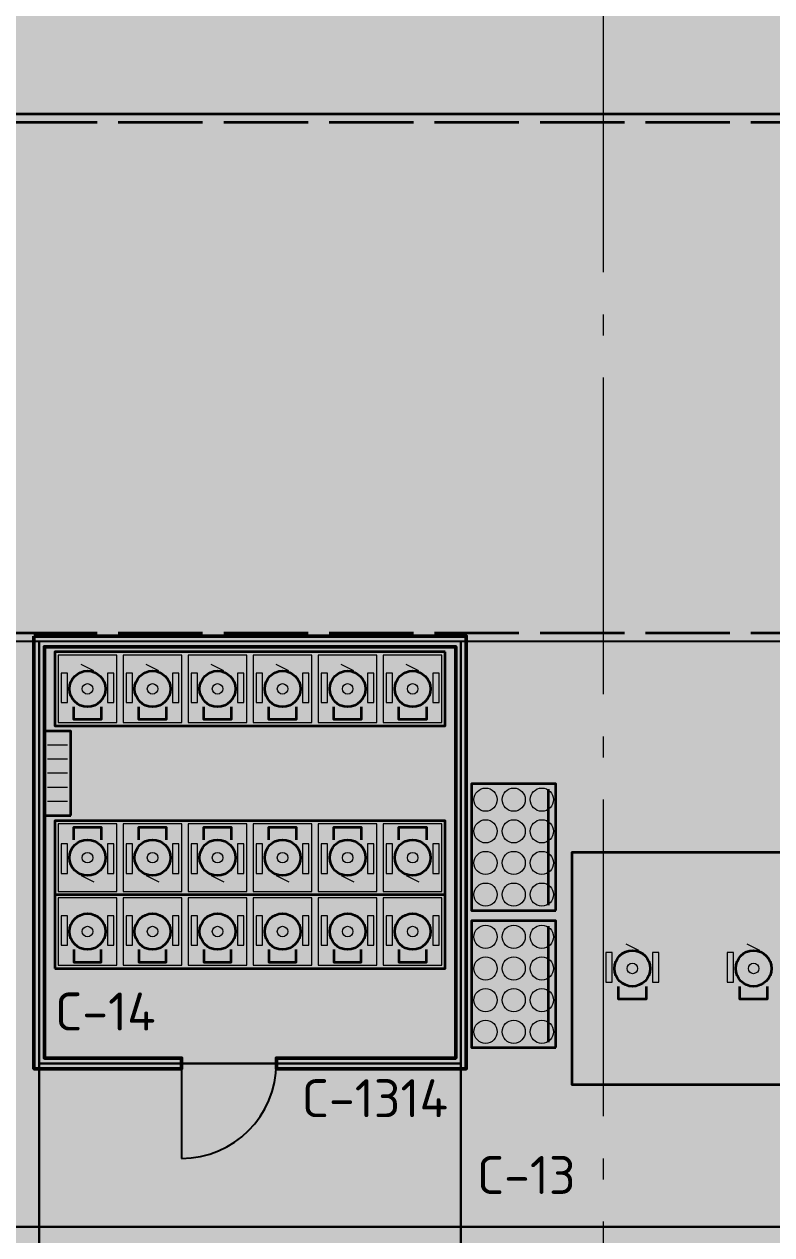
# Model space of a CAD drawing. Header units: millimetres. Extents: x 0 to 1189, y 0 to 841.
# Drawn here: x 372.5 to 408, y 423.9 to 481.2 of the extents above; entities that cross this region are included whole.
import ezdxf
from ezdxf.enums import TextEntityAlignment as Align

# ---------------------------------------------------------------- set-up
doc = ezdxf.new("R2010")
doc.units = ezdxf.units.MM
doc.linetypes.add('IRAM-E-TRAZOS', pattern=[5, 4, -1])
doc.linetypes.add('IRAM-F-TRAZO-PUNTO', pattern=[20, 15, -2, 1, -2])
for name, color, linetype, lineweight in [('A-ABERTURA', 7, 'CONTINUOUS', 25), ('A-COLUMNA', 7, 'CONTINUOUS', 50), ('A-EJE', 1, 'IRAM-F-TRAZO-PUNTO', 18), ('A-EQUIPO-FINO', 8, 'CONTINUOUS', 13), ('A-EQUIPO-RELLENO', 9, 'CONTINUOUS', 13), ('A-RELLENO', 9, 'CONTINUOUS', 13), ('A-SECTOR', 1, 'CONTINUOUS', 25), ('A-SECTOR-TXT', 1, 'CONTINUOUS', 25), ('A-TABIQUE', 7, 'CONTINUOUS', 50)]:
    doc.layers.add(name, color=color, linetype=linetype, lineweight=lineweight)
for name, color, linetype, lineweight, true_color in [('A-DEFENSA', 2, 'CONTINUOUS', 35, 0xe6b400), ('A-DEM-AM', 2, 'CONTINUOUS', 35, 0xd7a500), ('A-EQUIPO', 30, 'CONTINUOUS', 35, 0xe67800), ('A-PASILLO', 2, 'IRAM-E-TRAZOS', 35, 0xd7a500), ('A-SENDA', 2, 'CONTINUOUS', 25, 0xd7a500)]:
    doc.layers.add(name, color=color, linetype=linetype, lineweight=lineweight, true_color=true_color)
doc.styles.add('ISO3098', font='isocpeur.ttf')

msp = doc.modelspace()

# ---------------------------------------------------------------- hatches: boundary and pattern name
at = {"layer": 'A-COLUMNA', "true_color": 0x000000}
h = msp.add_hatch(color=7, dxfattribs=at)
h.dxf.hatch_style = 1
h.paths.add_polyline_path([(399, 476), (401, 476), (401, 478), (399, 478)])
at = {"layer": 'A-EQUIPO-RELLENO', "true_color": 0x969ba0}
h = msp.add_hatch(color=7, dxfattribs=at)
h.dxf.hatch_style = 1
h.paths.add_polyline_path([(374.592, 450.5), (374.292, 450.5), (374.292, 449.1), (374.592, 449.1)])
at = {"layer": 'A-EQUIPO-RELLENO', "true_color": 0xf0786e}
h = msp.add_hatch(color=7, dxfattribs=at)
h.dxf.hatch_style = 1
h.paths.add_polyline_path([(374.692, 449.75), (374.721, 449.53), (374.806, 449.325), (374.941, 449.149), (375.117, 449.014), (375.322, 448.929), (375.542, 448.9), (375.762, 448.929), (375.967, 449.014), (376.143, 449.149), (376.278, 449.325), (376.363, 449.53), (376.392, 449.75), (376.363, 449.97), (376.278, 450.175), (376.143, 450.351), (375.967, 450.486), (375.762, 450.571), (375.542, 450.6), (375.322, 450.571), (375.117, 450.486), (374.941, 450.351), (374.806, 450.175), (374.721, 449.97)])
at = {"layer": 'A-EQUIPO-RELLENO', "true_color": 0x969ba0}
h = msp.add_hatch(color=7, dxfattribs=at)
h.dxf.hatch_style = 1
h.paths.add_polyline_path([(376.792, 450.5), (376.492, 450.5), (376.492, 449.1), (376.792, 449.1)])
h = msp.add_hatch(color=7, dxfattribs=at)
h.dxf.hatch_style = 1
h.paths.add_polyline_path([(377.675, 450.5), (377.375, 450.5), (377.375, 449.1), (377.675, 449.1)])
at = {"layer": 'A-EQUIPO-RELLENO', "true_color": 0xf0786e}
h = msp.add_hatch(color=7, dxfattribs=at)
h.dxf.hatch_style = 1
h.paths.add_polyline_path([(377.775, 449.75), (377.804, 449.53), (377.889, 449.325), (378.024, 449.149), (378.2, 449.014), (378.405, 448.929), (378.625, 448.9), (378.845, 448.929), (379.05, 449.014), (379.226, 449.149), (379.361, 449.325), (379.446, 449.53), (379.475, 449.75), (379.446, 449.97), (379.361, 450.175), (379.226, 450.351), (379.05, 450.486), (378.845, 450.571), (378.625, 450.6), (378.405, 450.571), (378.2, 450.486), (378.024, 450.351), (377.889, 450.175), (377.804, 449.97)])
at = {"layer": 'A-EQUIPO-RELLENO', "true_color": 0x969ba0}
h = msp.add_hatch(color=7, dxfattribs=at)
h.dxf.hatch_style = 1
h.paths.add_polyline_path([(379.875, 450.5), (379.575, 450.5), (379.575, 449.1), (379.875, 449.1)])
h = msp.add_hatch(color=7, dxfattribs=at)
h.dxf.hatch_style = 1
h.paths.add_polyline_path([(380.758, 450.5), (380.458, 450.5), (380.458, 449.1), (380.758, 449.1)])
at = {"layer": 'A-EQUIPO-RELLENO', "true_color": 0xf0786e}
h = msp.add_hatch(color=7, dxfattribs=at)
h.dxf.hatch_style = 1
h.paths.add_polyline_path([(380.858, 449.75), (380.887, 449.53), (380.972, 449.325), (381.107, 449.149), (381.283, 449.014), (381.488, 448.929), (381.708, 448.9), (381.928, 448.929), (382.133, 449.014), (382.309, 449.149), (382.444, 449.325), (382.529, 449.53), (382.558, 449.75), (382.529, 449.97), (382.444, 450.175), (382.309, 450.351), (382.133, 450.486), (381.928, 450.571), (381.708, 450.6), (381.488, 450.571), (381.283, 450.486), (381.107, 450.351), (380.972, 450.175), (380.887, 449.97)])
at = {"layer": 'A-EQUIPO-RELLENO', "true_color": 0x969ba0}
h = msp.add_hatch(color=7, dxfattribs=at)
h.dxf.hatch_style = 1
h.paths.add_polyline_path([(382.958, 450.5), (382.658, 450.5), (382.658, 449.1), (382.958, 449.1)])
h = msp.add_hatch(color=7, dxfattribs=at)
h.dxf.hatch_style = 1
h.paths.add_polyline_path([(383.842, 450.5), (383.542, 450.5), (383.542, 449.1), (383.842, 449.1)])
at = {"layer": 'A-EQUIPO-RELLENO', "true_color": 0xf0786e}
h = msp.add_hatch(color=7, dxfattribs=at)
h.dxf.hatch_style = 1
h.paths.add_polyline_path([(383.942, 449.75), (383.971, 449.53), (384.056, 449.325), (384.191, 449.149), (384.367, 449.014), (384.572, 448.929), (384.792, 448.9), (385.012, 448.929), (385.217, 449.014), (385.393, 449.149), (385.528, 449.325), (385.613, 449.53), (385.642, 449.75), (385.613, 449.97), (385.528, 450.175), (385.393, 450.351), (385.217, 450.486), (385.012, 450.571), (384.792, 450.6), (384.572, 450.571), (384.367, 450.486), (384.191, 450.351), (384.056, 450.175), (383.971, 449.97)])
at = {"layer": 'A-EQUIPO-RELLENO', "true_color": 0x969ba0}
h = msp.add_hatch(color=7, dxfattribs=at)
h.dxf.hatch_style = 1
h.paths.add_polyline_path([(386.042, 450.5), (385.742, 450.5), (385.742, 449.1), (386.042, 449.1)])
h = msp.add_hatch(color=7, dxfattribs=at)
h.dxf.hatch_style = 1
h.paths.add_polyline_path([(386.925, 450.5), (386.625, 450.5), (386.625, 449.1), (386.925, 449.1)])
at = {"layer": 'A-EQUIPO-RELLENO', "true_color": 0xf0786e}
h = msp.add_hatch(color=7, dxfattribs=at)
h.dxf.hatch_style = 1
h.paths.add_polyline_path([(387.025, 449.75), (387.054, 449.53), (387.139, 449.325), (387.274, 449.149), (387.45, 449.014), (387.655, 448.929), (387.875, 448.9), (388.095, 448.929), (388.3, 449.014), (388.476, 449.149), (388.611, 449.325), (388.696, 449.53), (388.725, 449.75), (388.696, 449.97), (388.611, 450.175), (388.476, 450.351), (388.3, 450.486), (388.095, 450.571), (387.875, 450.6), (387.655, 450.571), (387.45, 450.486), (387.274, 450.351), (387.139, 450.175), (387.054, 449.97)])
at = {"layer": 'A-EQUIPO-RELLENO', "true_color": 0x969ba0}
h = msp.add_hatch(color=7, dxfattribs=at)
h.dxf.hatch_style = 1
h.paths.add_polyline_path([(389.125, 450.5), (388.825, 450.5), (388.825, 449.1), (389.125, 449.1)])
h = msp.add_hatch(color=7, dxfattribs=at)
h.dxf.hatch_style = 1
h.paths.add_polyline_path([(390.008, 450.5), (389.708, 450.5), (389.708, 449.1), (390.008, 449.1)])
at = {"layer": 'A-EQUIPO-RELLENO', "true_color": 0xf0786e}
h = msp.add_hatch(color=7, dxfattribs=at)
h.dxf.hatch_style = 1
h.paths.add_polyline_path([(390.108, 449.75), (390.137, 449.53), (390.222, 449.325), (390.357, 449.149), (390.533, 449.014), (390.738, 448.929), (390.958, 448.9), (391.178, 448.929), (391.383, 449.014), (391.559, 449.149), (391.694, 449.325), (391.779, 449.53), (391.808, 449.75), (391.779, 449.97), (391.694, 450.175), (391.559, 450.351), (391.383, 450.486), (391.178, 450.571), (390.958, 450.6), (390.738, 450.571), (390.533, 450.486), (390.357, 450.351), (390.222, 450.175), (390.137, 449.97)])
at = {"layer": 'A-EQUIPO-RELLENO', "true_color": 0x969ba0}
h = msp.add_hatch(color=7, dxfattribs=at)
h.dxf.hatch_style = 1
h.paths.add_polyline_path([(392.208, 450.5), (391.908, 450.5), (391.908, 449.1), (392.208, 449.1)])
at = {"layer": 'A-EQUIPO-RELLENO', "true_color": 0xffffff}
h = msp.add_hatch(color=7, dxfattribs=at)
h.dxf.hatch_style = 1
h.paths.add_polyline_path([(374.75, 443.75), (374.75, 447.75), (373.5, 447.75), (373.5, 443.75)])
at = {"layer": 'A-EQUIPO-RELLENO', "true_color": 0xecece4}
h = msp.add_hatch(color=7, dxfattribs=at)
h.dxf.hatch_style = 1
h.paths.add_polyline_path([(397.75, 439.25), (397.75, 445.25), (393.75, 445.25), (393.75, 439.25)])
at = {"layer": 'A-EQUIPO-RELLENO', "true_color": 0x96b4d2}
h = msp.add_hatch(color=7, dxfattribs=at)
h.dxf.hatch_style = 1
h.paths.add_polyline_path([(394.417, 445.05), (394.274, 445.031), (394.142, 444.976), (394.028, 444.889), (393.94, 444.775), (393.885, 444.642), (393.867, 444.5), (393.885, 444.358), (393.94, 444.225), (394.028, 444.111), (394.142, 444.024), (394.274, 443.969), (394.417, 443.95), (394.559, 443.969), (394.692, 444.024), (394.806, 444.111), (394.893, 444.225), (394.948, 444.358), (394.967, 444.5), (394.948, 444.642), (394.893, 444.775), (394.806, 444.889), (394.692, 444.976), (394.559, 445.031)])
h = msp.add_hatch(color=7, dxfattribs=at)
h.dxf.hatch_style = 1
h.paths.add_polyline_path([(395.75, 445.05), (395.608, 445.031), (395.475, 444.976), (395.361, 444.889), (395.274, 444.775), (395.219, 444.642), (395.2, 444.5), (395.219, 444.358), (395.274, 444.225), (395.361, 444.111), (395.475, 444.024), (395.608, 443.969), (395.75, 443.95), (395.892, 443.969), (396.025, 444.024), (396.139, 444.111), (396.226, 444.225), (396.281, 444.358), (396.3, 444.5), (396.281, 444.642), (396.226, 444.775), (396.139, 444.889), (396.025, 444.976), (395.892, 445.031)])
h = msp.add_hatch(color=7, dxfattribs=at)
h.dxf.hatch_style = 1
h.paths.add_polyline_path([(397.083, 445.05), (396.941, 445.031), (396.808, 444.976), (396.694, 444.889), (396.607, 444.775), (396.552, 444.642), (396.533, 444.5), (396.552, 444.358), (396.607, 444.225), (396.694, 444.111), (396.808, 444.024), (396.941, 443.969), (397.083, 443.95), (397.226, 443.969), (397.358, 444.024), (397.472, 444.111), (397.56, 444.225), (397.615, 444.358), (397.633, 444.5), (397.615, 444.642), (397.56, 444.775), (397.472, 444.889), (397.358, 444.976), (397.226, 445.031)])
h = msp.add_hatch(color=7, dxfattribs=at)
h.dxf.hatch_style = 1
h.paths.add_polyline_path([(394.417, 443.55), (394.274, 443.531), (394.142, 443.476), (394.028, 443.389), (393.94, 443.275), (393.885, 443.142), (393.867, 443), (393.885, 442.858), (393.94, 442.725), (394.028, 442.611), (394.142, 442.524), (394.274, 442.469), (394.417, 442.45), (394.559, 442.469), (394.692, 442.524), (394.806, 442.611), (394.893, 442.725), (394.948, 442.858), (394.967, 443), (394.948, 443.142), (394.893, 443.275), (394.806, 443.389), (394.692, 443.476), (394.559, 443.531)])
h = msp.add_hatch(color=7, dxfattribs=at)
h.dxf.hatch_style = 1
h.paths.add_polyline_path([(395.75, 443.55), (395.608, 443.531), (395.475, 443.476), (395.361, 443.389), (395.274, 443.275), (395.219, 443.142), (395.2, 443), (395.219, 442.858), (395.274, 442.725), (395.361, 442.611), (395.475, 442.524), (395.608, 442.469), (395.75, 442.45), (395.892, 442.469), (396.025, 442.524), (396.139, 442.611), (396.226, 442.725), (396.281, 442.858), (396.3, 443), (396.281, 443.142), (396.226, 443.275), (396.139, 443.389), (396.025, 443.476), (395.892, 443.531)])
h = msp.add_hatch(color=7, dxfattribs=at)
h.dxf.hatch_style = 1
h.paths.add_polyline_path([(397.083, 443.55), (396.941, 443.531), (396.808, 443.476), (396.694, 443.389), (396.607, 443.275), (396.552, 443.142), (396.533, 443), (396.552, 442.858), (396.607, 442.725), (396.694, 442.611), (396.808, 442.524), (396.941, 442.469), (397.083, 442.45), (397.226, 442.469), (397.358, 442.524), (397.472, 442.611), (397.56, 442.725), (397.615, 442.858), (397.633, 443), (397.615, 443.142), (397.56, 443.275), (397.472, 443.389), (397.358, 443.476), (397.226, 443.531)])
at = {"layer": 'A-EQUIPO-RELLENO', "true_color": 0x969ba0}
h = msp.add_hatch(color=7, dxfattribs=at)
h.dxf.hatch_style = 1
h.paths.add_polyline_path([(374.292, 441), (374.592, 441), (374.592, 442.4), (374.292, 442.4)])
at = {"layer": 'A-EQUIPO-RELLENO', "true_color": 0xf0786e}
h = msp.add_hatch(color=7, dxfattribs=at)
h.dxf.hatch_style = 1
h.paths.add_polyline_path([(376.392, 441.75), (376.363, 441.97), (376.278, 442.175), (376.143, 442.351), (375.967, 442.486), (375.762, 442.571), (375.542, 442.6), (375.322, 442.571), (375.117, 442.486), (374.941, 442.351), (374.806, 442.175), (374.721, 441.97), (374.692, 441.75), (374.721, 441.53), (374.806, 441.325), (374.941, 441.149), (375.117, 441.014), (375.322, 440.929), (375.542, 440.9), (375.762, 440.929), (375.967, 441.014), (376.143, 441.149), (376.278, 441.325), (376.363, 441.53)])
at = {"layer": 'A-EQUIPO-RELLENO', "true_color": 0x969ba0}
h = msp.add_hatch(color=7, dxfattribs=at)
h.dxf.hatch_style = 1
h.paths.add_polyline_path([(376.492, 441), (376.792, 441), (376.792, 442.4), (376.492, 442.4)])
h = msp.add_hatch(color=7, dxfattribs=at)
h.dxf.hatch_style = 1
h.paths.add_polyline_path([(377.375, 441), (377.675, 441), (377.675, 442.4), (377.375, 442.4)])
at = {"layer": 'A-EQUIPO-RELLENO', "true_color": 0xf0786e}
h = msp.add_hatch(color=7, dxfattribs=at)
h.dxf.hatch_style = 1
h.paths.add_polyline_path([(379.475, 441.75), (379.446, 441.97), (379.361, 442.175), (379.226, 442.351), (379.05, 442.486), (378.845, 442.571), (378.625, 442.6), (378.405, 442.571), (378.2, 442.486), (378.024, 442.351), (377.889, 442.175), (377.804, 441.97), (377.775, 441.75), (377.804, 441.53), (377.889, 441.325), (378.024, 441.149), (378.2, 441.014), (378.405, 440.929), (378.625, 440.9), (378.845, 440.929), (379.05, 441.014), (379.226, 441.149), (379.361, 441.325), (379.446, 441.53)])
at = {"layer": 'A-EQUIPO-RELLENO', "true_color": 0x969ba0}
h = msp.add_hatch(color=7, dxfattribs=at)
h.dxf.hatch_style = 1
h.paths.add_polyline_path([(379.575, 441), (379.875, 441), (379.875, 442.4), (379.575, 442.4)])
h = msp.add_hatch(color=7, dxfattribs=at)
h.dxf.hatch_style = 1
h.paths.add_polyline_path([(380.458, 441), (380.758, 441), (380.758, 442.4), (380.458, 442.4)])
at = {"layer": 'A-EQUIPO-RELLENO', "true_color": 0xf0786e}
h = msp.add_hatch(color=7, dxfattribs=at)
h.dxf.hatch_style = 1
h.paths.add_polyline_path([(382.558, 441.75), (382.529, 441.97), (382.444, 442.175), (382.309, 442.351), (382.133, 442.486), (381.928, 442.571), (381.708, 442.6), (381.488, 442.571), (381.283, 442.486), (381.107, 442.351), (380.972, 442.175), (380.887, 441.97), (380.858, 441.75), (380.887, 441.53), (380.972, 441.325), (381.107, 441.149), (381.283, 441.014), (381.488, 440.929), (381.708, 440.9), (381.928, 440.929), (382.133, 441.014), (382.309, 441.149), (382.444, 441.325), (382.529, 441.53)])
at = {"layer": 'A-EQUIPO-RELLENO', "true_color": 0x969ba0}
h = msp.add_hatch(color=7, dxfattribs=at)
h.dxf.hatch_style = 1
h.paths.add_polyline_path([(382.658, 441), (382.958, 441), (382.958, 442.4), (382.658, 442.4)])
h = msp.add_hatch(color=7, dxfattribs=at)
h.dxf.hatch_style = 1
h.paths.add_polyline_path([(383.542, 441), (383.842, 441), (383.842, 442.4), (383.542, 442.4)])
at = {"layer": 'A-EQUIPO-RELLENO', "true_color": 0xf0786e}
h = msp.add_hatch(color=7, dxfattribs=at)
h.dxf.hatch_style = 1
h.paths.add_polyline_path([(385.642, 441.75), (385.613, 441.97), (385.528, 442.175), (385.393, 442.351), (385.217, 442.486), (385.012, 442.571), (384.792, 442.6), (384.572, 442.571), (384.367, 442.486), (384.191, 442.351), (384.056, 442.175), (383.971, 441.97), (383.942, 441.75), (383.971, 441.53), (384.056, 441.325), (384.191, 441.149), (384.367, 441.014), (384.572, 440.929), (384.792, 440.9), (385.012, 440.929), (385.217, 441.014), (385.393, 441.149), (385.528, 441.325), (385.613, 441.53)])
at = {"layer": 'A-EQUIPO-RELLENO', "true_color": 0x969ba0}
h = msp.add_hatch(color=7, dxfattribs=at)
h.dxf.hatch_style = 1
h.paths.add_polyline_path([(385.742, 441), (386.042, 441), (386.042, 442.4), (385.742, 442.4)])
h = msp.add_hatch(color=7, dxfattribs=at)
h.dxf.hatch_style = 1
h.paths.add_polyline_path([(386.625, 441), (386.925, 441), (386.925, 442.4), (386.625, 442.4)])
at = {"layer": 'A-EQUIPO-RELLENO', "true_color": 0xf0786e}
h = msp.add_hatch(color=7, dxfattribs=at)
h.dxf.hatch_style = 1
h.paths.add_polyline_path([(388.725, 441.75), (388.696, 441.97), (388.611, 442.175), (388.476, 442.351), (388.3, 442.486), (388.095, 442.571), (387.875, 442.6), (387.655, 442.571), (387.45, 442.486), (387.274, 442.351), (387.139, 442.175), (387.054, 441.97), (387.025, 441.75), (387.054, 441.53), (387.139, 441.325), (387.274, 441.149), (387.45, 441.014), (387.655, 440.929), (387.875, 440.9), (388.095, 440.929), (388.3, 441.014), (388.476, 441.149), (388.611, 441.325), (388.696, 441.53)])
at = {"layer": 'A-EQUIPO-RELLENO', "true_color": 0x969ba0}
h = msp.add_hatch(color=7, dxfattribs=at)
h.dxf.hatch_style = 1
h.paths.add_polyline_path([(388.825, 441), (389.125, 441), (389.125, 442.4), (388.825, 442.4)])
h = msp.add_hatch(color=7, dxfattribs=at)
h.dxf.hatch_style = 1
h.paths.add_polyline_path([(389.708, 441), (390.008, 441), (390.008, 442.4), (389.708, 442.4)])
at = {"layer": 'A-EQUIPO-RELLENO', "true_color": 0xf0786e}
h = msp.add_hatch(color=7, dxfattribs=at)
h.dxf.hatch_style = 1
h.paths.add_polyline_path([(391.808, 441.75), (391.779, 441.97), (391.694, 442.175), (391.559, 442.351), (391.383, 442.486), (391.178, 442.571), (390.958, 442.6), (390.738, 442.571), (390.533, 442.486), (390.357, 442.351), (390.222, 442.175), (390.137, 441.97), (390.108, 441.75), (390.137, 441.53), (390.222, 441.325), (390.357, 441.149), (390.533, 441.014), (390.738, 440.929), (390.958, 440.9), (391.178, 440.929), (391.383, 441.014), (391.559, 441.149), (391.694, 441.325), (391.779, 441.53)])
at = {"layer": 'A-EQUIPO-RELLENO', "true_color": 0x969ba0}
h = msp.add_hatch(color=7, dxfattribs=at)
h.dxf.hatch_style = 1
h.paths.add_polyline_path([(391.908, 441), (392.208, 441), (392.208, 442.4), (391.908, 442.4)])
at = {"layer": 'A-EQUIPO-RELLENO', "true_color": 0x96b4d2}
h = msp.add_hatch(color=7, dxfattribs=at)
h.dxf.hatch_style = 1
h.paths.add_polyline_path([(394.417, 442.05), (394.274, 442.031), (394.142, 441.976), (394.028, 441.889), (393.94, 441.775), (393.885, 441.642), (393.867, 441.5), (393.885, 441.358), (393.94, 441.225), (394.028, 441.111), (394.142, 441.024), (394.274, 440.969), (394.417, 440.95), (394.559, 440.969), (394.692, 441.024), (394.806, 441.111), (394.893, 441.225), (394.948, 441.358), (394.967, 441.5), (394.948, 441.642), (394.893, 441.775), (394.806, 441.889), (394.692, 441.976), (394.559, 442.031)])
h = msp.add_hatch(color=7, dxfattribs=at)
h.dxf.hatch_style = 1
h.paths.add_polyline_path([(395.75, 442.05), (395.608, 442.031), (395.475, 441.976), (395.361, 441.889), (395.274, 441.775), (395.219, 441.642), (395.2, 441.5), (395.219, 441.358), (395.274, 441.225), (395.361, 441.111), (395.475, 441.024), (395.608, 440.969), (395.75, 440.95), (395.892, 440.969), (396.025, 441.024), (396.139, 441.111), (396.226, 441.225), (396.281, 441.358), (396.3, 441.5), (396.281, 441.642), (396.226, 441.775), (396.139, 441.889), (396.025, 441.976), (395.892, 442.031)])
h = msp.add_hatch(color=7, dxfattribs=at)
h.dxf.hatch_style = 1
h.paths.add_polyline_path([(397.083, 442.05), (396.941, 442.031), (396.808, 441.976), (396.694, 441.889), (396.607, 441.775), (396.552, 441.642), (396.533, 441.5), (396.552, 441.358), (396.607, 441.225), (396.694, 441.111), (396.808, 441.024), (396.941, 440.969), (397.083, 440.95), (397.226, 440.969), (397.358, 441.024), (397.472, 441.111), (397.56, 441.225), (397.615, 441.358), (397.633, 441.5), (397.615, 441.642), (397.56, 441.775), (397.472, 441.889), (397.358, 441.976), (397.226, 442.031)])
h = msp.add_hatch(color=7, dxfattribs=at)
h.dxf.hatch_style = 1
h.paths.add_polyline_path([(394.417, 440.55), (394.274, 440.531), (394.142, 440.476), (394.028, 440.389), (393.94, 440.275), (393.885, 440.142), (393.867, 440), (393.885, 439.858), (393.94, 439.725), (394.028, 439.611), (394.142, 439.524), (394.274, 439.469), (394.417, 439.45), (394.559, 439.469), (394.692, 439.524), (394.806, 439.611), (394.893, 439.725), (394.948, 439.858), (394.967, 440), (394.948, 440.142), (394.893, 440.275), (394.806, 440.389), (394.692, 440.476), (394.559, 440.531)])
h = msp.add_hatch(color=7, dxfattribs=at)
h.dxf.hatch_style = 1
h.paths.add_polyline_path([(395.75, 440.55), (395.608, 440.531), (395.475, 440.476), (395.361, 440.389), (395.274, 440.275), (395.219, 440.142), (395.2, 440), (395.219, 439.858), (395.274, 439.725), (395.361, 439.611), (395.475, 439.524), (395.608, 439.469), (395.75, 439.45), (395.892, 439.469), (396.025, 439.524), (396.139, 439.611), (396.226, 439.725), (396.281, 439.858), (396.3, 440), (396.281, 440.142), (396.226, 440.275), (396.139, 440.389), (396.025, 440.476), (395.892, 440.531)])
h = msp.add_hatch(color=7, dxfattribs=at)
h.dxf.hatch_style = 1
h.paths.add_polyline_path([(397.083, 440.55), (396.941, 440.531), (396.808, 440.476), (396.694, 440.389), (396.607, 440.275), (396.552, 440.142), (396.533, 440), (396.552, 439.858), (396.607, 439.725), (396.694, 439.611), (396.808, 439.524), (396.941, 439.469), (397.083, 439.45), (397.226, 439.469), (397.358, 439.524), (397.472, 439.611), (397.56, 439.725), (397.615, 439.858), (397.633, 440), (397.615, 440.142), (397.56, 440.275), (397.472, 440.389), (397.358, 440.476), (397.226, 440.531)])
at = {"layer": 'A-EQUIPO-RELLENO', "true_color": 0x969ba0}
h = msp.add_hatch(color=7, dxfattribs=at)
h.dxf.hatch_style = 1
h.paths.add_polyline_path([(374.292, 437.6), (374.592, 437.6), (374.592, 439), (374.292, 439)])
at = {"layer": 'A-EQUIPO-RELLENO', "true_color": 0xf0786e}
h = msp.add_hatch(color=7, dxfattribs=at)
h.dxf.hatch_style = 1
h.paths.add_polyline_path([(376.392, 438.25), (376.363, 438.47), (376.278, 438.675), (376.143, 438.851), (375.967, 438.986), (375.762, 439.071), (375.542, 439.1), (375.322, 439.071), (375.117, 438.986), (374.941, 438.851), (374.806, 438.675), (374.721, 438.47), (374.692, 438.25), (374.721, 438.03), (374.806, 437.825), (374.941, 437.649), (375.117, 437.514), (375.322, 437.429), (375.542, 437.4), (375.762, 437.429), (375.967, 437.514), (376.143, 437.649), (376.278, 437.825), (376.363, 438.03)])
at = {"layer": 'A-EQUIPO-RELLENO', "true_color": 0x969ba0}
h = msp.add_hatch(color=7, dxfattribs=at)
h.dxf.hatch_style = 1
h.paths.add_polyline_path([(376.492, 437.6), (376.792, 437.6), (376.792, 439), (376.492, 439)])
h = msp.add_hatch(color=7, dxfattribs=at)
h.dxf.hatch_style = 1
h.paths.add_polyline_path([(377.375, 437.6), (377.675, 437.6), (377.675, 439), (377.375, 439)])
at = {"layer": 'A-EQUIPO-RELLENO', "true_color": 0xf0786e}
h = msp.add_hatch(color=7, dxfattribs=at)
h.dxf.hatch_style = 1
h.paths.add_polyline_path([(379.475, 438.25), (379.446, 438.47), (379.361, 438.675), (379.226, 438.851), (379.05, 438.986), (378.845, 439.071), (378.625, 439.1), (378.405, 439.071), (378.2, 438.986), (378.024, 438.851), (377.889, 438.675), (377.804, 438.47), (377.775, 438.25), (377.804, 438.03), (377.889, 437.825), (378.024, 437.649), (378.2, 437.514), (378.405, 437.429), (378.625, 437.4), (378.845, 437.429), (379.05, 437.514), (379.226, 437.649), (379.361, 437.825), (379.446, 438.03)])
at = {"layer": 'A-EQUIPO-RELLENO', "true_color": 0x969ba0}
h = msp.add_hatch(color=7, dxfattribs=at)
h.dxf.hatch_style = 1
h.paths.add_polyline_path([(379.575, 437.6), (379.875, 437.6), (379.875, 439), (379.575, 439)])
h = msp.add_hatch(color=7, dxfattribs=at)
h.dxf.hatch_style = 1
h.paths.add_polyline_path([(380.458, 437.6), (380.758, 437.6), (380.758, 439), (380.458, 439)])
at = {"layer": 'A-EQUIPO-RELLENO', "true_color": 0xf0786e}
h = msp.add_hatch(color=7, dxfattribs=at)
h.dxf.hatch_style = 1
h.paths.add_polyline_path([(382.558, 438.25), (382.529, 438.47), (382.444, 438.675), (382.309, 438.851), (382.133, 438.986), (381.928, 439.071), (381.708, 439.1), (381.488, 439.071), (381.283, 438.986), (381.107, 438.851), (380.972, 438.675), (380.887, 438.47), (380.858, 438.25), (380.887, 438.03), (380.972, 437.825), (381.107, 437.649), (381.283, 437.514), (381.488, 437.429), (381.708, 437.4), (381.928, 437.429), (382.133, 437.514), (382.309, 437.649), (382.444, 437.825), (382.529, 438.03)])
at = {"layer": 'A-EQUIPO-RELLENO', "true_color": 0x969ba0}
h = msp.add_hatch(color=7, dxfattribs=at)
h.dxf.hatch_style = 1
h.paths.add_polyline_path([(382.658, 437.6), (382.958, 437.6), (382.958, 439), (382.658, 439)])
h = msp.add_hatch(color=7, dxfattribs=at)
h.dxf.hatch_style = 1
h.paths.add_polyline_path([(383.542, 437.6), (383.842, 437.6), (383.842, 439), (383.542, 439)])
at = {"layer": 'A-EQUIPO-RELLENO', "true_color": 0xf0786e}
h = msp.add_hatch(color=7, dxfattribs=at)
h.dxf.hatch_style = 1
h.paths.add_polyline_path([(385.642, 438.25), (385.613, 438.47), (385.528, 438.675), (385.393, 438.851), (385.217, 438.986), (385.012, 439.071), (384.792, 439.1), (384.572, 439.071), (384.367, 438.986), (384.191, 438.851), (384.056, 438.675), (383.971, 438.47), (383.942, 438.25), (383.971, 438.03), (384.056, 437.825), (384.191, 437.649), (384.367, 437.514), (384.572, 437.429), (384.792, 437.4), (385.012, 437.429), (385.217, 437.514), (385.393, 437.649), (385.528, 437.825), (385.613, 438.03)])
at = {"layer": 'A-EQUIPO-RELLENO', "true_color": 0x969ba0}
h = msp.add_hatch(color=7, dxfattribs=at)
h.dxf.hatch_style = 1
h.paths.add_polyline_path([(385.742, 437.6), (386.042, 437.6), (386.042, 439), (385.742, 439)])
h = msp.add_hatch(color=7, dxfattribs=at)
h.dxf.hatch_style = 1
h.paths.add_polyline_path([(386.625, 437.6), (386.925, 437.6), (386.925, 439), (386.625, 439)])
at = {"layer": 'A-EQUIPO-RELLENO', "true_color": 0xf0786e}
h = msp.add_hatch(color=7, dxfattribs=at)
h.dxf.hatch_style = 1
h.paths.add_polyline_path([(388.725, 438.25), (388.696, 438.47), (388.611, 438.675), (388.476, 438.851), (388.3, 438.986), (388.095, 439.071), (387.875, 439.1), (387.655, 439.071), (387.45, 438.986), (387.274, 438.851), (387.139, 438.675), (387.054, 438.47), (387.025, 438.25), (387.054, 438.03), (387.139, 437.825), (387.274, 437.649), (387.45, 437.514), (387.655, 437.429), (387.875, 437.4), (388.095, 437.429), (388.3, 437.514), (388.476, 437.649), (388.611, 437.825), (388.696, 438.03)])
at = {"layer": 'A-EQUIPO-RELLENO', "true_color": 0x969ba0}
h = msp.add_hatch(color=7, dxfattribs=at)
h.dxf.hatch_style = 1
h.paths.add_polyline_path([(388.825, 437.6), (389.125, 437.6), (389.125, 439), (388.825, 439)])
h = msp.add_hatch(color=7, dxfattribs=at)
h.dxf.hatch_style = 1
h.paths.add_polyline_path([(389.708, 437.6), (390.008, 437.6), (390.008, 439), (389.708, 439)])
at = {"layer": 'A-EQUIPO-RELLENO', "true_color": 0xf0786e}
h = msp.add_hatch(color=7, dxfattribs=at)
h.dxf.hatch_style = 1
h.paths.add_polyline_path([(391.808, 438.25), (391.779, 438.47), (391.694, 438.675), (391.559, 438.851), (391.383, 438.986), (391.178, 439.071), (390.958, 439.1), (390.738, 439.071), (390.533, 438.986), (390.357, 438.851), (390.222, 438.675), (390.137, 438.47), (390.108, 438.25), (390.137, 438.03), (390.222, 437.825), (390.357, 437.649), (390.533, 437.514), (390.738, 437.429), (390.958, 437.4), (391.178, 437.429), (391.383, 437.514), (391.559, 437.649), (391.694, 437.825), (391.779, 438.03)])
at = {"layer": 'A-EQUIPO-RELLENO', "true_color": 0x969ba0}
h = msp.add_hatch(color=7, dxfattribs=at)
h.dxf.hatch_style = 1
h.paths.add_polyline_path([(391.908, 437.6), (392.208, 437.6), (392.208, 439), (391.908, 439)])
at = {"layer": 'A-EQUIPO-RELLENO', "true_color": 0xecece4}
h = msp.add_hatch(color=7, dxfattribs=at)
h.dxf.hatch_style = 1
h.paths.add_polyline_path([(397.75, 432.75), (397.75, 438.75), (393.75, 438.75), (393.75, 432.75)])
at = {"layer": 'A-EQUIPO-RELLENO', "true_color": 0x96b4d2}
h = msp.add_hatch(color=7, dxfattribs=at)
h.dxf.hatch_style = 1
h.paths.add_polyline_path([(394.417, 438.55), (394.274, 438.531), (394.142, 438.476), (394.028, 438.389), (393.94, 438.275), (393.885, 438.142), (393.867, 438), (393.885, 437.858), (393.94, 437.725), (394.028, 437.611), (394.142, 437.524), (394.274, 437.469), (394.417, 437.45), (394.559, 437.469), (394.692, 437.524), (394.806, 437.611), (394.893, 437.725), (394.948, 437.858), (394.967, 438), (394.948, 438.142), (394.893, 438.275), (394.806, 438.389), (394.692, 438.476), (394.559, 438.531)])
h = msp.add_hatch(color=7, dxfattribs=at)
h.dxf.hatch_style = 1
h.paths.add_polyline_path([(395.75, 438.55), (395.608, 438.531), (395.475, 438.476), (395.361, 438.389), (395.274, 438.275), (395.219, 438.142), (395.2, 438), (395.219, 437.858), (395.274, 437.725), (395.361, 437.611), (395.475, 437.524), (395.608, 437.469), (395.75, 437.45), (395.892, 437.469), (396.025, 437.524), (396.139, 437.611), (396.226, 437.725), (396.281, 437.858), (396.3, 438), (396.281, 438.142), (396.226, 438.275), (396.139, 438.389), (396.025, 438.476), (395.892, 438.531)])
h = msp.add_hatch(color=7, dxfattribs=at)
h.dxf.hatch_style = 1
h.paths.add_polyline_path([(397.083, 438.55), (396.941, 438.531), (396.808, 438.476), (396.694, 438.389), (396.607, 438.275), (396.552, 438.142), (396.533, 438), (396.552, 437.858), (396.607, 437.725), (396.694, 437.611), (396.808, 437.524), (396.941, 437.469), (397.083, 437.45), (397.226, 437.469), (397.358, 437.524), (397.472, 437.611), (397.56, 437.725), (397.615, 437.858), (397.633, 438), (397.615, 438.142), (397.56, 438.275), (397.472, 438.389), (397.358, 438.476), (397.226, 438.531)])
at = {"layer": 'A-EQUIPO-RELLENO', "true_color": 0x969ba0}
h = msp.add_hatch(color=7, dxfattribs=at)
h.dxf.hatch_style = 1
h.paths.add_polyline_path([(400.425, 437.25), (400.125, 437.25), (400.125, 435.85), (400.425, 435.85)])
at = {"layer": 'A-EQUIPO-RELLENO', "true_color": 0xf0786e}
h = msp.add_hatch(color=7, dxfattribs=at)
h.dxf.hatch_style = 1
h.paths.add_polyline_path([(400.525, 436.5), (400.554, 436.28), (400.639, 436.075), (400.774, 435.899), (400.95, 435.764), (401.155, 435.679), (401.375, 435.65), (401.595, 435.679), (401.8, 435.764), (401.976, 435.899), (402.111, 436.075), (402.196, 436.28), (402.225, 436.5), (402.196, 436.72), (402.111, 436.925), (401.976, 437.101), (401.8, 437.236), (401.595, 437.321), (401.375, 437.35), (401.155, 437.321), (400.95, 437.236), (400.774, 437.101), (400.639, 436.925), (400.554, 436.72)])
at = {"layer": 'A-EQUIPO-RELLENO', "true_color": 0x969ba0}
h = msp.add_hatch(color=7, dxfattribs=at)
h.dxf.hatch_style = 1
h.paths.add_polyline_path([(402.625, 437.25), (402.325, 437.25), (402.325, 435.85), (402.625, 435.85)])
h = msp.add_hatch(color=7, dxfattribs=at)
h.dxf.hatch_style = 1
h.paths.add_polyline_path([(406.175, 437.25), (405.875, 437.25), (405.875, 435.85), (406.175, 435.85)])
at = {"layer": 'A-EQUIPO-RELLENO', "true_color": 0xf0786e}
h = msp.add_hatch(color=7, dxfattribs=at)
h.dxf.hatch_style = 1
h.paths.add_polyline_path([(406.275, 436.5), (406.304, 436.28), (406.389, 436.075), (406.524, 435.899), (406.7, 435.764), (406.905, 435.679), (407.125, 435.65), (407.345, 435.679), (407.55, 435.764), (407.726, 435.899), (407.861, 436.075), (407.946, 436.28), (407.975, 436.5), (407.946, 436.72), (407.861, 436.925), (407.726, 437.101), (407.55, 437.236), (407.345, 437.321), (407.125, 437.35), (406.905, 437.321), (406.7, 437.236), (406.524, 437.101), (406.389, 436.925), (406.304, 436.72)])
at = {"layer": 'A-EQUIPO-RELLENO', "true_color": 0x96b4d2}
h = msp.add_hatch(color=7, dxfattribs=at)
h.dxf.hatch_style = 1
h.paths.add_polyline_path([(394.417, 437.05), (394.274, 437.031), (394.142, 436.976), (394.028, 436.889), (393.94, 436.775), (393.885, 436.642), (393.867, 436.5), (393.885, 436.358), (393.94, 436.225), (394.028, 436.111), (394.142, 436.024), (394.274, 435.969), (394.417, 435.95), (394.559, 435.969), (394.692, 436.024), (394.806, 436.111), (394.893, 436.225), (394.948, 436.358), (394.967, 436.5), (394.948, 436.642), (394.893, 436.775), (394.806, 436.889), (394.692, 436.976), (394.559, 437.031)])
h = msp.add_hatch(color=7, dxfattribs=at)
h.dxf.hatch_style = 1
h.paths.add_polyline_path([(395.75, 437.05), (395.608, 437.031), (395.475, 436.976), (395.361, 436.889), (395.274, 436.775), (395.219, 436.642), (395.2, 436.5), (395.219, 436.358), (395.274, 436.225), (395.361, 436.111), (395.475, 436.024), (395.608, 435.969), (395.75, 435.95), (395.892, 435.969), (396.025, 436.024), (396.139, 436.111), (396.226, 436.225), (396.281, 436.358), (396.3, 436.5), (396.281, 436.642), (396.226, 436.775), (396.139, 436.889), (396.025, 436.976), (395.892, 437.031)])
h = msp.add_hatch(color=7, dxfattribs=at)
h.dxf.hatch_style = 1
h.paths.add_polyline_path([(397.083, 437.05), (396.941, 437.031), (396.808, 436.976), (396.694, 436.889), (396.607, 436.775), (396.552, 436.642), (396.533, 436.5), (396.552, 436.358), (396.607, 436.225), (396.694, 436.111), (396.808, 436.024), (396.941, 435.969), (397.083, 435.95), (397.226, 435.969), (397.358, 436.024), (397.472, 436.111), (397.56, 436.225), (397.615, 436.358), (397.633, 436.5), (397.615, 436.642), (397.56, 436.775), (397.472, 436.889), (397.358, 436.976), (397.226, 437.031)])
h = msp.add_hatch(color=7, dxfattribs=at)
h.dxf.hatch_style = 1
h.paths.add_polyline_path([(394.417, 435.55), (394.274, 435.531), (394.142, 435.476), (394.028, 435.389), (393.94, 435.275), (393.885, 435.142), (393.867, 435), (393.885, 434.858), (393.94, 434.725), (394.028, 434.611), (394.142, 434.524), (394.274, 434.469), (394.417, 434.45), (394.559, 434.469), (394.692, 434.524), (394.806, 434.611), (394.893, 434.725), (394.948, 434.858), (394.967, 435), (394.948, 435.142), (394.893, 435.275), (394.806, 435.389), (394.692, 435.476), (394.559, 435.531)])
h = msp.add_hatch(color=7, dxfattribs=at)
h.dxf.hatch_style = 1
h.paths.add_polyline_path([(395.75, 435.55), (395.608, 435.531), (395.475, 435.476), (395.361, 435.389), (395.274, 435.275), (395.219, 435.142), (395.2, 435), (395.219, 434.858), (395.274, 434.725), (395.361, 434.611), (395.475, 434.524), (395.608, 434.469), (395.75, 434.45), (395.892, 434.469), (396.025, 434.524), (396.139, 434.611), (396.226, 434.725), (396.281, 434.858), (396.3, 435), (396.281, 435.142), (396.226, 435.275), (396.139, 435.389), (396.025, 435.476), (395.892, 435.531)])
h = msp.add_hatch(color=7, dxfattribs=at)
h.dxf.hatch_style = 1
h.paths.add_polyline_path([(397.083, 435.55), (396.941, 435.531), (396.808, 435.476), (396.694, 435.389), (396.607, 435.275), (396.552, 435.142), (396.533, 435), (396.552, 434.858), (396.607, 434.725), (396.694, 434.611), (396.808, 434.524), (396.941, 434.469), (397.083, 434.45), (397.226, 434.469), (397.358, 434.524), (397.472, 434.611), (397.56, 434.725), (397.615, 434.858), (397.633, 435), (397.615, 435.142), (397.56, 435.275), (397.472, 435.389), (397.358, 435.476), (397.226, 435.531)])
h = msp.add_hatch(color=7, dxfattribs=at)
h.dxf.hatch_style = 1
h.paths.add_polyline_path([(394.417, 434.05), (394.274, 434.031), (394.142, 433.976), (394.028, 433.889), (393.94, 433.775), (393.885, 433.642), (393.867, 433.5), (393.885, 433.358), (393.94, 433.225), (394.028, 433.111), (394.142, 433.024), (394.274, 432.969), (394.417, 432.95), (394.559, 432.969), (394.692, 433.024), (394.806, 433.111), (394.893, 433.225), (394.948, 433.358), (394.967, 433.5), (394.948, 433.642), (394.893, 433.775), (394.806, 433.889), (394.692, 433.976), (394.559, 434.031)])
h = msp.add_hatch(color=7, dxfattribs=at)
h.dxf.hatch_style = 1
h.paths.add_polyline_path([(395.75, 434.05), (395.608, 434.031), (395.475, 433.976), (395.361, 433.889), (395.274, 433.775), (395.219, 433.642), (395.2, 433.5), (395.219, 433.358), (395.274, 433.225), (395.361, 433.111), (395.475, 433.024), (395.608, 432.969), (395.75, 432.95), (395.892, 432.969), (396.025, 433.024), (396.139, 433.111), (396.226, 433.225), (396.281, 433.358), (396.3, 433.5), (396.281, 433.642), (396.226, 433.775), (396.139, 433.889), (396.025, 433.976), (395.892, 434.031)])
h = msp.add_hatch(color=7, dxfattribs=at)
h.dxf.hatch_style = 1
h.paths.add_polyline_path([(397.083, 434.05), (396.941, 434.031), (396.808, 433.976), (396.694, 433.889), (396.607, 433.775), (396.552, 433.642), (396.533, 433.5), (396.552, 433.358), (396.607, 433.225), (396.694, 433.111), (396.808, 433.024), (396.941, 432.969), (397.083, 432.95), (397.226, 432.969), (397.358, 433.024), (397.472, 433.111), (397.56, 433.225), (397.615, 433.358), (397.633, 433.5), (397.615, 433.642), (397.56, 433.775), (397.472, 433.889), (397.358, 433.976), (397.226, 434.031)])
at = {"layer": 'A-RELLENO', "true_color": 0xfff4b4}
h = msp.add_hatch(color=7, dxfattribs=at)
h.dxf.hatch_style = 1
h.paths.add_polyline_path([(172, 477), (552, 477), (552, 484.5), (172, 484.5)])
at = {"layer": 'A-RELLENO', "true_color": 0xe2e2e2}
h = msp.add_hatch(color=7, dxfattribs=at)
h.dxf.hatch_style = 1
h.paths.add_polyline_path([(172, 452), (552, 452), (552, 477), (172, 477)])
at = {"layer": 'A-RELLENO', "true_color": 0xf8d9c0}
h = msp.add_hatch(color=7, dxfattribs=at)
h.dxf.hatch_style = 1
h.paths.add_polyline_path([(295.5, 424.25), (373.25, 424.25), (373.25, 452), (295.5, 452)])
h = msp.add_hatch(color=7, dxfattribs=at)
h.dxf.hatch_style = 1
h.paths.add_polyline_path([(373.25, 432), (393.25, 432), (393.25, 452), (373.25, 452)])
at = {"layer": 'A-RELLENO', "true_color": 0xd7eed2}
h = msp.add_hatch(color=7, dxfattribs=at)
h.dxf.hatch_style = 1
h.paths.add_polyline_path([(393.25, 424.25), (454.75, 424.25), (454.75, 452), (393.25, 452)])
at = {"layer": 'A-RELLENO', "true_color": 0xf8d9c0}
h = msp.add_hatch(color=7, dxfattribs=at)
h.dxf.hatch_style = 1
h.paths.add_polyline_path([(373.25, 424.25), (393.25, 424.25), (393.25, 432), (373.25, 432)])
h = msp.add_hatch(color=7, dxfattribs=at)
h.dxf.hatch_style = 1
h.paths.add_polyline_path([(363.25, 384.5), (373.25, 384.5), (373.25, 424.25), (363.25, 424.25)])
h = msp.add_hatch(color=7, dxfattribs=at)
h.dxf.hatch_style = 1
h.paths.add_polyline_path([(373.25, 404.25), (393.25, 404.25), (393.25, 424.25), (373.25, 424.25)])
at = {"layer": 'A-RELLENO', "true_color": 0xc8e8c8}
h = msp.add_hatch(color=7, dxfattribs=at)
h.dxf.hatch_style = 1
h.paths.add_polyline_path([(393.25, 384.5), (460.75, 384.5), (460.75, 424.25), (393.25, 424.25)])
at = {"layer": 'A-TABIQUE', "true_color": 0x6e6e6e}
h = msp.add_hatch(color=7, dxfattribs=at)
h.dxf.hatch_style = 1
h.paths.add_polyline_path([(373, 452.25), (393.5, 452.25), (393.5, 431.75), (384.5, 431.75), (384.5, 432.25), (393, 432.25), (393, 451.75), (373.5, 451.75), (373.5, 432.25), (380, 432.25), (380, 431.75), (373, 431.75)])

# ---------------------------------------------------------------- linework, layer by layer
at = {"layer": 'A-ABERTURA'}
msp.add_line((380, 432), (380, 427.5), dxfattribs=at)
msp.add_arc((380, 432), 4.5, 270, 360, dxfattribs=at)
at = {"layer": 'A-DEFENSA'}
msp.add_line((356, 477), (438, 477), dxfattribs=at)
at = {"layer": 'A-DEM-AM'}
msp.add_line((374, 440), (392.5, 440), dxfattribs=at)
for points in [[(392.5, 451.5), (374, 451.5), (374, 448), (392.5, 448)], [(374, 436.5), (392.5, 436.5), (392.5, 443.5), (374, 443.5)], [(410, 442), (398.5, 442), (398.5, 431), (410, 431)]]:
    msp.add_lwpolyline(points, close=True, dxfattribs=at)
at = {"layer": 'A-EJE'}
for p, q in [((400, 369.5), (400, 622.5)), ((157, 477), (567, 477))]:
    msp.add_line(p, q, dxfattribs=at)
at = {"layer": 'A-EQUIPO'}
for p, q in [((397.4, 439.5), (397.4, 445)), ((397.4, 433), (397.4, 438.5))]:
    msp.add_line(p, q, dxfattribs=at)
for points in [[(376.192, 448.9), (376.192, 448.3), (374.892, 448.3), (374.892, 448.9)], [(379.275, 448.9), (379.275, 448.3), (377.975, 448.3), (377.975, 448.9)], [(382.358, 448.9), (382.358, 448.3), (381.058, 448.3), (381.058, 448.9)], [(385.442, 448.9), (385.442, 448.3), (384.142, 448.3), (384.142, 448.9)], [(388.525, 448.9), (388.525, 448.3), (387.225, 448.3), (387.225, 448.9)], [(391.608, 448.9), (391.608, 448.3), (390.308, 448.3), (390.308, 448.9)], [(374.892, 442.6), (374.892, 443.2), (376.192, 443.2), (376.192, 442.6)], [(377.975, 442.6), (377.975, 443.2), (379.275, 443.2), (379.275, 442.6)], [(381.058, 442.6), (381.058, 443.2), (382.358, 443.2), (382.358, 442.6)], [(384.142, 442.6), (384.142, 443.2), (385.442, 443.2), (385.442, 442.6)], [(387.225, 442.6), (387.225, 443.2), (388.525, 443.2), (388.525, 442.6)], [(390.308, 442.6), (390.308, 443.2), (391.608, 443.2), (391.608, 442.6)], [(374.892, 437.4), (374.892, 436.8), (376.192, 436.8), (376.192, 437.4)], [(377.975, 437.4), (377.975, 436.8), (379.275, 436.8), (379.275, 437.4)], [(381.058, 437.4), (381.058, 436.8), (382.358, 436.8), (382.358, 437.4)], [(384.142, 437.4), (384.142, 436.8), (385.442, 436.8), (385.442, 437.4)], [(387.225, 437.4), (387.225, 436.8), (388.525, 436.8), (388.525, 437.4)], [(390.308, 437.4), (390.308, 436.8), (391.608, 436.8), (391.608, 437.4)], [(402.025, 435.65), (402.025, 435.05), (400.725, 435.05), (400.725, 435.65)], [(407.775, 435.65), (407.775, 435.05), (406.475, 435.05), (406.475, 435.65)]]:
    msp.add_lwpolyline(points, dxfattribs=at)
for points in [[(374.75, 443.75), (374.75, 447.75), (373.5, 447.75), (373.5, 443.75)], [(397.75, 439.25), (397.75, 445.25), (393.75, 445.25), (393.75, 439.25)], [(397.75, 432.75), (397.75, 438.75), (393.75, 438.75), (393.75, 432.75)]]:
    msp.add_lwpolyline(points, close=True, dxfattribs=at)
for centre in [(375.542, 449.75), (378.625, 449.75), (381.708, 449.75), (384.792, 449.75), (387.875, 449.75), (390.958, 449.75), (375.542, 441.75), (378.625, 441.75), (381.708, 441.75), (384.792, 441.75), (387.875, 441.75), (390.958, 441.75), (375.542, 438.25), (378.625, 438.25), (381.708, 438.25), (384.792, 438.25), (387.875, 438.25), (390.958, 438.25), (401.375, 436.5), (407.125, 436.5)]:
    msp.add_circle(centre, 0.85, dxfattribs=at)
at = {"layer": 'A-EQUIPO-FINO'}
for p, q in [((375.842, 450.6), (375.242, 450.9)), ((378.925, 450.6), (378.325, 450.9)), ((382.008, 450.6), (381.408, 450.9)), ((385.092, 450.6), (384.492, 450.9)), ((388.175, 450.6), (387.575, 450.9)), ((391.258, 450.6), (390.658, 450.9)), ((374.6, 447.083), (373.65, 447.083)), ((374.6, 446.417), (373.65, 446.417)), ((374.6, 445.75), (373.65, 445.75)), ((374.6, 445.083), (373.65, 445.083)), ((374.6, 444.417), (373.65, 444.417)), ((375.242, 440.9), (375.842, 440.6)), ((378.325, 440.9), (378.925, 440.6)), ((381.408, 440.9), (382.008, 440.6)), ((384.492, 440.9), (385.092, 440.6)), ((387.575, 440.9), (388.175, 440.6)), ((390.658, 440.9), (391.258, 440.6)), ((401.675, 437.35), (401.075, 437.65)), ((407.425, 437.35), (406.825, 437.65))]:
    msp.add_line(p, q, dxfattribs=at)
for points in [[(376.933, 451.35), (374.15, 451.35), (374.15, 448.15), (376.933, 448.15)], [(380.017, 451.35), (377.233, 451.35), (377.233, 448.15), (380.017, 448.15)], [(383.1, 451.35), (380.317, 451.35), (380.317, 448.15), (383.1, 448.15)], [(386.183, 451.35), (383.4, 451.35), (383.4, 448.15), (386.183, 448.15)], [(389.267, 451.35), (386.483, 451.35), (386.483, 448.15), (389.267, 448.15)], [(392.35, 451.35), (389.567, 451.35), (389.567, 448.15), (392.35, 448.15)], [(374.592, 450.5), (374.292, 450.5), (374.292, 449.1), (374.592, 449.1)], [(376.792, 450.5), (376.492, 450.5), (376.492, 449.1), (376.792, 449.1)], [(377.675, 450.5), (377.375, 450.5), (377.375, 449.1), (377.675, 449.1)], [(379.875, 450.5), (379.575, 450.5), (379.575, 449.1), (379.875, 449.1)], [(380.758, 450.5), (380.458, 450.5), (380.458, 449.1), (380.758, 449.1)], [(382.958, 450.5), (382.658, 450.5), (382.658, 449.1), (382.958, 449.1)], [(383.842, 450.5), (383.542, 450.5), (383.542, 449.1), (383.842, 449.1)], [(386.042, 450.5), (385.742, 450.5), (385.742, 449.1), (386.042, 449.1)], [(386.925, 450.5), (386.625, 450.5), (386.625, 449.1), (386.925, 449.1)], [(389.125, 450.5), (388.825, 450.5), (388.825, 449.1), (389.125, 449.1)], [(390.008, 450.5), (389.708, 450.5), (389.708, 449.1), (390.008, 449.1)], [(392.208, 450.5), (391.908, 450.5), (391.908, 449.1), (392.208, 449.1)], [(374.15, 440.15), (376.933, 440.15), (376.933, 443.35), (374.15, 443.35)], [(377.233, 440.15), (380.017, 440.15), (380.017, 443.35), (377.233, 443.35)], [(380.317, 440.15), (383.1, 440.15), (383.1, 443.35), (380.317, 443.35)], [(383.4, 440.15), (386.183, 440.15), (386.183, 443.35), (383.4, 443.35)], [(386.483, 440.15), (389.267, 440.15), (389.267, 443.35), (386.483, 443.35)], [(389.567, 440.15), (392.35, 440.15), (392.35, 443.35), (389.567, 443.35)], [(374.292, 441), (374.592, 441), (374.592, 442.4), (374.292, 442.4)], [(376.492, 441), (376.792, 441), (376.792, 442.4), (376.492, 442.4)], [(377.375, 441), (377.675, 441), (377.675, 442.4), (377.375, 442.4)], [(379.575, 441), (379.875, 441), (379.875, 442.4), (379.575, 442.4)], [(380.458, 441), (380.758, 441), (380.758, 442.4), (380.458, 442.4)], [(382.658, 441), (382.958, 441), (382.958, 442.4), (382.658, 442.4)], [(383.542, 441), (383.842, 441), (383.842, 442.4), (383.542, 442.4)], [(385.742, 441), (386.042, 441), (386.042, 442.4), (385.742, 442.4)], [(386.625, 441), (386.925, 441), (386.925, 442.4), (386.625, 442.4)], [(388.825, 441), (389.125, 441), (389.125, 442.4), (388.825, 442.4)], [(389.708, 441), (390.008, 441), (390.008, 442.4), (389.708, 442.4)], [(391.908, 441), (392.208, 441), (392.208, 442.4), (391.908, 442.4)], [(374.15, 436.65), (376.933, 436.65), (376.933, 439.85), (374.15, 439.85)], [(377.233, 436.65), (380.017, 436.65), (380.017, 439.85), (377.233, 439.85)], [(380.317, 436.65), (383.1, 436.65), (383.1, 439.85), (380.317, 439.85)], [(383.4, 436.65), (386.183, 436.65), (386.183, 439.85), (383.4, 439.85)], [(386.483, 436.65), (389.267, 436.65), (389.267, 439.85), (386.483, 439.85)], [(389.567, 436.65), (392.35, 436.65), (392.35, 439.85), (389.567, 439.85)], [(374.292, 437.6), (374.592, 437.6), (374.592, 439), (374.292, 439)], [(376.492, 437.6), (376.792, 437.6), (376.792, 439), (376.492, 439)], [(377.375, 437.6), (377.675, 437.6), (377.675, 439), (377.375, 439)], [(379.575, 437.6), (379.875, 437.6), (379.875, 439), (379.575, 439)], [(380.458, 437.6), (380.758, 437.6), (380.758, 439), (380.458, 439)], [(382.658, 437.6), (382.958, 437.6), (382.958, 439), (382.658, 439)], [(383.542, 437.6), (383.842, 437.6), (383.842, 439), (383.542, 439)], [(385.742, 437.6), (386.042, 437.6), (386.042, 439), (385.742, 439)], [(386.625, 437.6), (386.925, 437.6), (386.925, 439), (386.625, 439)], [(388.825, 437.6), (389.125, 437.6), (389.125, 439), (388.825, 439)], [(389.708, 437.6), (390.008, 437.6), (390.008, 439), (389.708, 439)], [(391.908, 437.6), (392.208, 437.6), (392.208, 439), (391.908, 439)], [(400.425, 437.25), (400.125, 437.25), (400.125, 435.85), (400.425, 435.85)], [(402.625, 437.25), (402.325, 437.25), (402.325, 435.85), (402.625, 435.85)], [(406.175, 437.25), (405.875, 437.25), (405.875, 435.85), (406.175, 435.85)]]:
    msp.add_lwpolyline(points, close=True, dxfattribs=at)
for centre, radius in [((375.542, 449.75), 0.25), ((378.625, 449.75), 0.25), ((381.708, 449.75), 0.25), ((384.792, 449.75), 0.25), ((387.875, 449.75), 0.25), ((390.958, 449.75), 0.25), ((394.417, 444.5), 0.55), ((395.75, 444.5), 0.55), ((397.083, 444.5), 0.55), ((394.417, 443), 0.55), ((395.75, 443), 0.55), ((397.083, 443), 0.55), ((375.542, 441.75), 0.25), ((378.625, 441.75), 0.25), ((381.708, 441.75), 0.25), ((384.792, 441.75), 0.25), ((387.875, 441.75), 0.25), ((390.958, 441.75), 0.25), ((394.417, 441.5), 0.55), ((395.75, 441.5), 0.55), ((397.083, 441.5), 0.55), ((394.417, 440), 0.55), ((395.75, 440), 0.55), ((397.083, 440), 0.55), ((375.542, 438.25), 0.25), ((378.625, 438.25), 0.25), ((381.708, 438.25), 0.25), ((384.792, 438.25), 0.25), ((387.875, 438.25), 0.25), ((390.958, 438.25), 0.25), ((394.417, 438), 0.55), ((395.75, 438), 0.55), ((397.083, 438), 0.55), ((394.417, 436.5), 0.55), ((395.75, 436.5), 0.55), ((397.083, 436.5), 0.55), ((401.375, 436.5), 0.25), ((407.125, 436.5), 0.25), ((394.417, 435), 0.55), ((395.75, 435), 0.55), ((397.083, 435), 0.55), ((394.417, 433.5), 0.55), ((395.75, 433.5), 0.55), ((397.083, 433.5), 0.55)]:
    msp.add_circle(centre, radius, dxfattribs=at)
at = {"layer": 'A-PASILLO'}
for p, q in [((172, 476.6), (552, 476.6)), ((172, 452.4), (552, 452.4))]:
    msp.add_line(p, q, dxfattribs=at)
at = {"layer": 'A-SECTOR'}
for points in [[(295.5, 424.25), (373.25, 424.25), (373.25, 452), (295.5, 452)], [(373.25, 432), (393.25, 432), (393.25, 452), (373.25, 452)], [(393.25, 424.25), (454.75, 424.25), (454.75, 452), (393.25, 452)], [(373.25, 424.25), (393.25, 424.25), (393.25, 432), (373.25, 432)], [(363.25, 384.5), (373.25, 384.5), (373.25, 424.25), (363.25, 424.25)], [(373.25, 404.25), (393.25, 404.25), (393.25, 424.25), (373.25, 424.25)], [(393.25, 384.5), (460.75, 384.5), (460.75, 424.25), (393.25, 424.25)]]:
    msp.add_lwpolyline(points, close=True, dxfattribs=at)
at = {"layer": 'A-SENDA'}
msp.add_lwpolyline([(172, 477), (552, 477), (552, 484.5), (172, 484.5)], close=True, dxfattribs=at)
at = {"layer": 'A-TABIQUE'}
msp.add_lwpolyline([(373, 452.25), (393.5, 452.25), (393.5, 431.75), (384.5, 431.75), (384.5, 432.25), (393, 432.25), (393, 451.75), (373.5, 451.75), (373.5, 432.25), (380, 432.25), (380, 431.75), (373, 431.75)], close=True, dxfattribs=at)

# ---------------------------------------------------------------- texts
at = {"layer": 'A-SECTOR-TXT', "style": 'ISO3098'}
for s, p in [('C-14', (374, 435.36)), ('C-1314', (385.696, 431.25)), ('C-13', (394, 427.61))]:
    msp.add_text(s, height=1.8, dxfattribs=at).set_placement(p, align=Align.TOP_LEFT)

doc.saveas('drawing.dxf')
